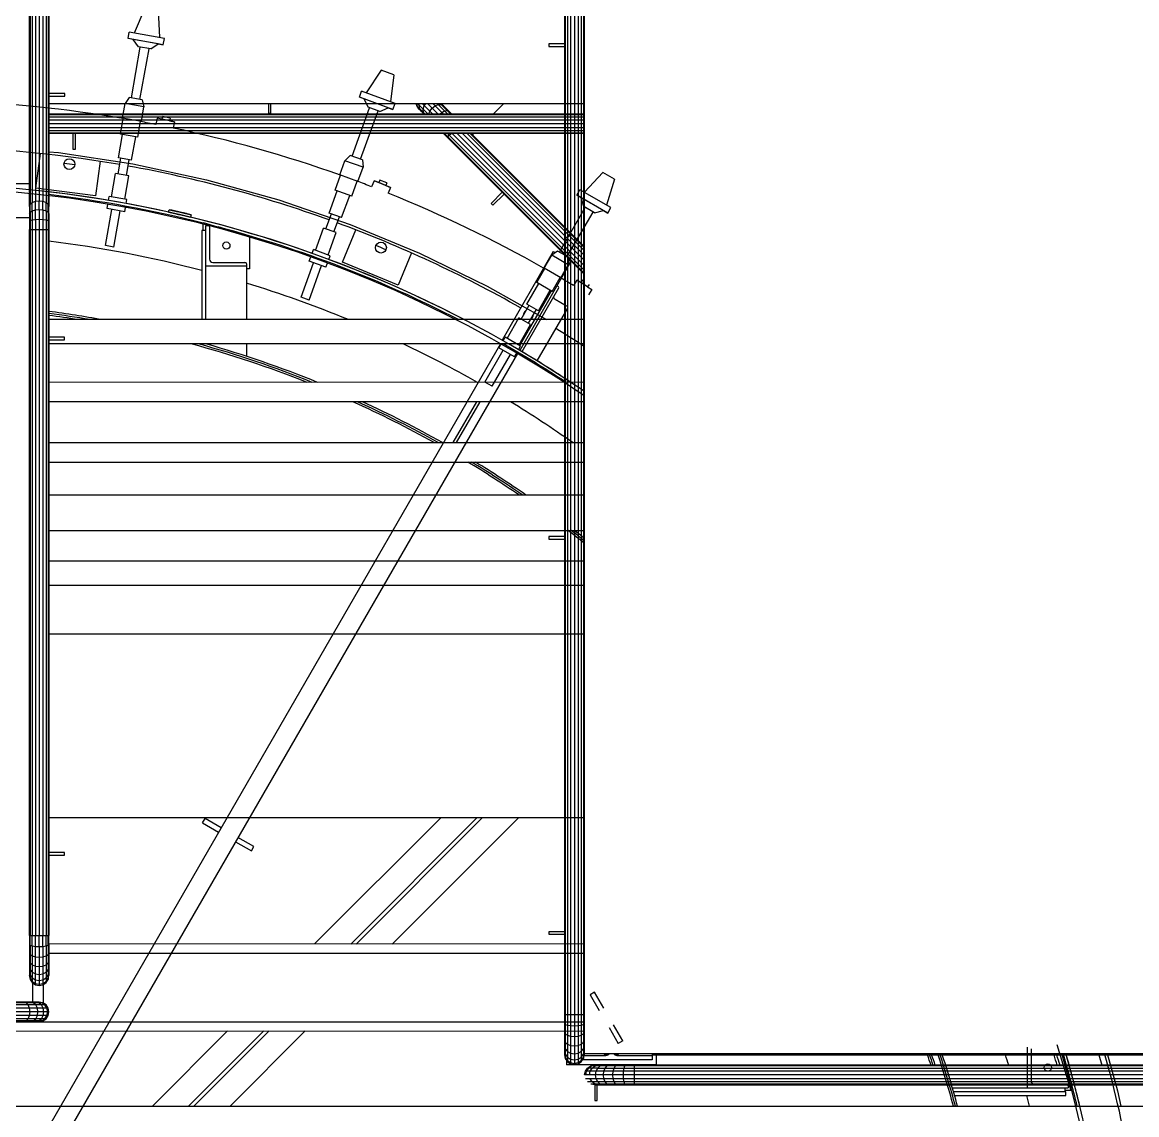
# Model space of a CAD drawing. Header units: metres. Extents: x 0 to 63075, y 0 to 44550.
# Drawn here: x 56912.6 to 57329, y 39121.7 to 39529.9 of the extents above; entities that cross this region are included whole.
import ezdxf

# ---------------------------------------------------------------- set-up
doc = ezdxf.new("R2010")
doc.units = ezdxf.units.M
doc.header["$LTSCALE"] = 75
for name, color, linetype in [('GSB', 7, 'Continuous'), ('ML6', 1, 'Continuous'), ('SDM', 7, 'Continuous'), ('SL1', 8, 'Continuous')]:
    doc.layers.add(name, color=color, linetype=linetype)
doc.styles.add('ROMANS', font='ROMANS.SHX')
doc.dimstyles.new('75___1-75', dxfattribs={"dimscale": 75, "dimtxt": 2.5, "dimasz": 2, "dimexe": 1.5, "dimexo": 1, "dimgap": 0.5, "dimtad": 1, "dimdec": 0, "dimzin": 12, "dimtxsty": 'ROMANS', "dimcen": 0, "dimclrd": 256, "dimclre": 256, "dimclrt": 3, "dimazin": 3, "dimtfac": 1, "dimtdec": 0, "dimtmove": 0, "dimatfit": 0, "dimfxl": 1, "dimlwd": -1, "dimlwe": -1, "dimarcsym": 0})

# ---------------------------------------------------------------- blocks, each defined once
blk = doc.blocks.new('A$C6bae614f')
at = {"layer": 'SL1'}
for p, q in [((394503.9, 40469.2), (394503.7, 35488.4)), ((394503.9, 40469.2), (394503.7, 35488.4)), ((394505.7, 40469.2), (394505.6, 35476.7)), ((394505.7, 40469.2), (394505.6, 35476.7)), ((394511, 40469.2), (394510.9, 35468.8)), ((394511, 40469.2), (394510.9, 35468.8)), ((394518.9, 40469.2), (394518.8, 35463.5)), ((394518.9, 40469.2), (394518.8, 35463.5)), ((394528.3, 40469.2), (394528.1, 35461.7)), ((394528.3, 40469.2), (394528.1, 35461.7)), ((394537.6, 40469.2), (394537.5, 35463.5)), ((394537.6, 40469.2), (394537.5, 35463.5)), ((394545.5, 40469.2), (394545.4, 35468.8)), ((394545.5, 40469.2), (394545.4, 35468.8)), ((394550.8, 40469.2), (394550.7, 35476.7)), ((394550.8, 40469.2), (394550.7, 35476.7)), ((394552.7, 40469.2), (394552.5, 35488.6)), ((394552.7, 40469.2), (394552.5, 35488.6)), ((393171.9, 37597.2), (393171.9, 39913.7)), ((393173.8, 39919), (393173.8, 37602.6)), ((393179.1, 39923.5), (393179.1, 37607.1)), ((393187, 39926.6), (393187, 37610.1)), ((393196.3, 39927.6), (393196.3, 37611.2)), ((393205.7, 39926.6), (393205.7, 37610.1)), ((393213.6, 39923.5), (393213.6, 37607.1)), ((393218.9, 39919), (393218.9, 37602.6)), ((393220.7, 39913.7), (393220.7, 37597.2)), ((393459.2, 38090.6), (393432.7, 38028.4)), ((393492.3, 38084.8), (393495.8, 38017.2)), ((393417.7, 38014.9), (393420.5, 38030.5)), ((393508, 38015.1), (393420.5, 38030.5)), ((393505.3, 37999.5), (393417.7, 38014.9)), ((393430.2, 38012.7), (393417.7, 38014.9)), ((393492.8, 38001.6), (393430.2, 38012.7)), ((393443.4, 37994.2), (393430.2, 38012.7)), ((393474, 37988.8), (393443.4, 37994.2)), ((393474, 37988.8), (393492.8, 38001.6)), ((393492.8, 38001.6), (393505.3, 37999.5)), ((393505.3, 37999.5), (393508, 38015.1)), ((394464.7, 38001.7), (394464.7, 37995.3)), ((394503.8, 38001.7), (394464.7, 38001.7)), ((394464.7, 38001.7), (394464.7, 37995.3)), ((394503.8, 38001.7), (394464.7, 38001.7)), ((394464.7, 37995.3), (394503.8, 37995.3)), ((394464.7, 37995.3), (394503.8, 37995.3)), ((393426, 37867.2), (393447.4, 37993.5)), ((393447, 37863.4), (393470.1, 37989.5)), ((394047, 37936.1), (394010.1, 37879.4)), ((394078.6, 37924.6), (394047, 37936.1)), ((394078.6, 37924.6), (394070.4, 37857.5)), ((393993.1, 37868.8), (393998.5, 37883.6)), ((394082, 37853.2), (393998.5, 37883.6)), ((393259.8, 37877.8), (393220.7, 37877.8)), ((393220.7, 37871.4), (393259.8, 37871.4)), ((393220.7, 37871.4), (393259.8, 37871.4)), ((393259.8, 37871.4), (393259.8, 37877.8)), ((393420.4, 37868.1), (393410.1, 37853.1)), ((393452.6, 37862.5), (393420.4, 37868.1)), ((393452.6, 37862.5), (393457.1, 37844.8)), ((394076.6, 37838.4), (393993.1, 37868.8)), ((394005, 37864.4), (393993.1, 37868.8)), ((394064.7, 37842.6), (394005, 37864.4)), ((394014.8, 37843.9), (394005, 37864.4)), ((393220.7, 37853.1), (394552.5, 37853.1)), ((393220.7, 37827.5), (394552.5, 37827.5)), ((393403.6, 37816.4), (393410.1, 37853.1)), ((393457.1, 37844.8), (393410.1, 37853.1)), ((393450.6, 37808.1), (393457.1, 37844.8)), ((393766.7, 37853.1), (393766.7, 37829.1)), ((393766.7, 37829.1), (393773, 37829.1)), ((393773, 37829.1), (393773, 37853.1)), ((393975.5, 37721.8), (394018.6, 37842.5)), ((393995.6, 37714.5), (394040.3, 37834.6)), ((394044, 37833.2), (394014.8, 37843.9)), ((394044, 37833.2), (394064.7, 37842.6)), ((394064.7, 37842.6), (394076.6, 37838.4)), ((394076.6, 37838.4), (394082, 37853.2)), ((394135.8, 37847.9), (394134.8, 37853.1)), ((394141.1, 37840), (394135.8, 37847.9)), ((394137.7, 37846), (394135.8, 37847.9)), ((394137.7, 37846), (394136.4, 37853.1)), ((394142.9, 37838.2), (394137.7, 37846)), ((394137.7, 37846), (394143.5, 37840.2)), ((394138.1, 37853.1), (394163.7, 37827.5)), ((394141.1, 37840), (394142.9, 37838.2)), ((394142.2, 37849), (394143.2, 37853.1)), ((394143.5, 37840.2), (394142.2, 37849)), ((394142.9, 37838.2), (394148.1, 37833)), ((394148.1, 37833), (394143.5, 37840.2)), ((394143.5, 37840.2), (394152.7, 37831)), ((394148.1, 37833), (394153.6, 37827.5)), ((394168.4, 37834), (394149.3, 37853.1)), ((394152, 37839.1), (394154.7, 37847.7)), ((394152.7, 37831), (394152, 37839.1)), ((394152.7, 37831), (394156.2, 37827.5)), ((394154.8, 37827.5), (394152.7, 37831)), ((394154.7, 37847.7), (394158.7, 37853.1)), ((394162.5, 37853.1), (394188.1, 37827.5)), ((394165.8, 37827.5), (394168.4, 37834)), ((394168.4, 37834), (394174.2, 37841.4)), ((394174.9, 37827.5), (394168.4, 37834)), ((394174.2, 37841.4), (394181.6, 37847.2)), ((394175.7, 37853.1), (394181.6, 37847.2)), ((394181.6, 37847.2), (394189.6, 37850.4)), ((394181.6, 37847.2), (394198.1, 37830.7)), ((394186.9, 37853.1), (394189.6, 37850.4)), ((394189.6, 37850.4), (394196.8, 37850.7)), ((394189.6, 37850.4), (394212.5, 37827.5)), ((394194.2, 37827.5), (394198.1, 37830.7)), ((394194.4, 37853.1), (394220, 37827.5)), ((394196.8, 37850.7), (394202.2, 37847.9)), ((394197, 37853.1), (394215.6, 37834.5)), ((394198.1, 37830.7), (394205.3, 37834.7)), ((394198.1, 37830.7), (394201.3, 37827.5)), ((394205.3, 37834.7), (394211.5, 37836)), ((394211.5, 37836), (394215.6, 37834.5)), ((394215.6, 37834.5), (394222.6, 37827.5)), ((394352.5, 37853.1), (394326.9, 37827.5)), ((393220.7, 37825.7), (394552.5, 37825.6)), ((393220.7, 37820.4), (394552.5, 37820.3)), ((393220.7, 37812.5), (394552.5, 37812.4)), ((393220.7, 37803.1), (394552.5, 37803.1)), ((393398.5, 37776.7), (393405.4, 37816.1)), ((393450.6, 37808.1), (393403.6, 37816.4)), ((393441.9, 37769), (393448.8, 37808.4)), ((393490, 37816.6), (393486.5, 37801)), ((393532.7, 37807.4), (393490, 37816.6)), ((393502, 37814), (393490, 37816.6)), ((393503.6, 37820.8), (393502, 37814)), ((393520.6, 37810), (393502, 37814)), ((393522.1, 37816.8), (393503.6, 37820.8)), ((393522.1, 37816.8), (393520.6, 37810)), ((393520.6, 37810), (393532.7, 37807.4)), ((393532.7, 37807.4), (393529.5, 37792.3)), ((393220.7, 37793.8), (394552.5, 37793.7)), ((393220.7, 37785.9), (394552.5, 37785.8)), ((393220.7, 37780.6), (394552.5, 37780.5)), ((394552.5, 37778.7), (393220.7, 37778.7)), ((393280.3, 37778.7), (393280.3, 37739.6)), ((393286.7, 37739.6), (393286.7, 37778.7)), ((393393.6, 37718.1), (393403.7, 37775.8)), ((393441.9, 37769), (393398.5, 37776.7)), ((394202.4, 37778.7), (394552.5, 37428.5)), ((394205, 37778.7), (394552.5, 37431.2)), ((394212.5, 37778.7), (394552.5, 37438.6)), ((394213.1, 37770.6), (394216.9, 37774.3)), ((394216.9, 37774.3), (394221.2, 37778.7)), ((394223.7, 37778.7), (394552.5, 37449.8)), ((394236.9, 37778.7), (394552.5, 37463)), ((394250.1, 37778.7), (394552.5, 37476.2)), ((394261.3, 37778.7), (394552.5, 37487.4)), ((394268.8, 37778.7), (394552.5, 37494.9)), ((394271.4, 37778.7), (394552.5, 37497.5)), ((394278.1, 37778.7), (394274.8, 37775.3)), ((393426.5, 37712.3), (393436.6, 37770)), ((394211.8, 37769.3), (394213.1, 37770.6)), ((393188, 37642.7), (393199.4, 37728.9)), ((393220.7, 37733.2), (393244.7, 37731)), ((393244.7, 37731), (393429.8, 37702.9)), ((393280.3, 37739.6), (393286.7, 37739.6)), ((393392.7, 37677.9), (393399.5, 37717)), ((393426.5, 37712.3), (393393.6, 37718.1)), ((393970.2, 37723.7), (393957.4, 37710.7)), ((394000.9, 37712.6), (393970.2, 37723.7)), ((393348.1, 37709.3), (393336.8, 37623.1)), ((393413.6, 37674.3), (393420.5, 37713.3)), ((393429.8, 37702.9), (393612.8, 37663.6)), ((393944.7, 37675.7), (393957.4, 37710.7)), ((394002.3, 37694.4), (393957.4, 37710.7)), ((393989.6, 37659.4), (394002.3, 37694.4)), ((394000.9, 37712.6), (394002.3, 37694.4)), ((393376.4, 37620.8), (393386.7, 37679)), ((393419.6, 37673.2), (393386.7, 37679)), ((393409.3, 37615), (393419.6, 37673.2)), ((393612.8, 37663.6), (393793.1, 37613.3)), ((393932.8, 37637.5), (393946.5, 37675.1)), ((393989.6, 37659.4), (393944.7, 37675.7)), ((394029.8, 37660.9), (394023.7, 37646.1)), ((394070.3, 37644.4), (394029.8, 37660.9)), ((394041.2, 37656.3), (394029.8, 37660.9)), ((394043.9, 37662.7), (394041.2, 37656.3)), ((394061.4, 37655.6), (394043.9, 37662.7)), ((394599.2, 37681.9), (394553, 37632.4)), ((394628.3, 37665.1), (394599.2, 37681.9)), ((394628.3, 37665.1), (394608.5, 37600.3)), ((393171.9, 37653.7), (393120.2, 37653.7)), ((393336.8, 37623.1), (393188, 37642.7)), ((393917.7, 37580.6), (393937.8, 37635.7)), ((393974.2, 37622.4), (393932.8, 37637.5)), ((393974.2, 37622.4), (393987.8, 37660)), ((394058.9, 37649.1), (394041.2, 37656.3)), ((394061.4, 37655.6), (394058.9, 37649.1)), ((394058.9, 37649.1), (394070.3, 37644.4)), ((394070.3, 37644.4), (394064.5, 37630.1)), ((394534.3, 37624.9), (394542.2, 37638.6)), ((394619.2, 37594.2), (394542.2, 37638.6)), ((393173.8, 37602.6), (393179.1, 37607.1)), ((393179.1, 37607.1), (393187, 37610.1)), ((393179.1, 37586.3), (393179.1, 37607.1)), ((393187, 37610.1), (393196.3, 37611.2)), ((393187, 37588.4), (393187, 37610.1)), ((393196.3, 37589.1), (393196.3, 37611.2)), ((393196.3, 37611.2), (393205.7, 37610.1)), ((393205.7, 37610.1), (393213.6, 37607.1)), ((393205.7, 37588.4), (393205.7, 37610.1)), ((393213.6, 37607.1), (393218.9, 37602.6)), ((393213.6, 37586.3), (393213.6, 37607.1)), ((393369.2, 37611.8), (393370.9, 37621.8)), ((393414.8, 37614), (393370.9, 37621.8)), ((393413, 37604.1), (393414.8, 37614)), ((393793.1, 37613.3), (393970.1, 37552.2)), ((393949.1, 37569.2), (393969.2, 37624.2)), ((394348.7, 37632.3), (394321.1, 37604.7)), ((394325.6, 37600.2), (394353.2, 37627.8)), ((394611.3, 37580.5), (394534.3, 37624.9)), ((394545.3, 37618.5), (394534.3, 37624.9)), ((394600.3, 37586.7), (394545.3, 37618.5)), ((394551.4, 37596.6), (394545.3, 37618.5)), ((393171.9, 37597.2), (393173.8, 37602.6)), ((393171.9, 37597.2), (393171.9, 37579.5)), ((393171.9, 37579.5), (393173.8, 37583.2)), ((393171.9, 37579.5), (393171.9, 37560.2)), ((393173.8, 37583.2), (393173.8, 37602.6)), ((393173.8, 37583.2), (393179.1, 37586.3)), ((393173.8, 37583.2), (393173.8, 37562)), ((393179.1, 37586.3), (393187, 37588.4)), ((393179.1, 37586.3), (393179.1, 37563.6)), ((393187, 37588.4), (393196.3, 37589.1)), ((393187, 37564.7), (393187, 37588.4)), ((393196.3, 37589.1), (393196.3, 37565.1)), ((393196.3, 37589.1), (393205.7, 37588.4)), ((393205.7, 37588.4), (393205.7, 37564.7)), ((393205.7, 37588.4), (393213.6, 37586.3)), ((393213.6, 37586.3), (393218.9, 37583.2)), ((393213.6, 37586.3), (393213.6, 37563.6)), ((393218.9, 37583.2), (393218.9, 37602.6)), ((393218.9, 37602.6), (393220.7, 37597.2)), ((393218.9, 37583.2), (393218.9, 37562)), ((393218.9, 37583.2), (393220.7, 37579.5)), ((393220.7, 37579.5), (393220.7, 37597.2)), ((393220.7, 37579.5), (393220.7, 37560.2)), ((393361.2, 37499.8), (393377.1, 37589.7)), ((393365.6, 37591.7), (393367.5, 37602.5)), ((393409.5, 37584), (393365.6, 37591.7)), ((393382.2, 37496.1), (393398, 37586)), ((393409.5, 37584), (393411.4, 37594.7)), ((393518.3, 37582.8), (393519.7, 37589)), ((393909.9, 37541.2), (393923.4, 37578.5)), ((393949.1, 37569.2), (393917.7, 37580.6)), ((394321.1, 37604.7), (394325.6, 37600.2)), ((394491.5, 37483.2), (394554.8, 37594.6)), ((394510, 37472.5), (394574.9, 37583.1)), ((394578.3, 37581.1), (394551.4, 37596.6)), ((394578.3, 37581.1), (394600.3, 37586.7)), ((394600.3, 37586.7), (394611.3, 37580.5)), ((394611.3, 37580.5), (394619.2, 37594.2)), ((393171.9, 37568.6), (392220.4, 37568.7)), ((393171.9, 37560.2), (393173.8, 37562)), ((393171.9, 37560.2), (393171.9, 37540)), ((393173.8, 37562), (393179.1, 37563.6)), ((393173.8, 37562), (393173.8, 37540)), ((393179.1, 37563.6), (393187, 37564.7)), ((393179.1, 37563.6), (393179.1, 37540)), ((393187, 37564.7), (393196.3, 37565.1)), ((393187, 37564.7), (393187, 37540)), ((393196.3, 37565.1), (393196.3, 37540)), ((393196.3, 37565.1), (393205.7, 37564.7)), ((393205.7, 37564.7), (393205.7, 37540)), ((393205.7, 37564.7), (393213.6, 37563.6)), ((393213.6, 37563.6), (393213.6, 37540)), ((393213.6, 37563.6), (393218.9, 37562)), ((393218.9, 37562), (393220.7, 37560.2)), ((393218.9, 37562), (393218.9, 37540)), ((393220.7, 37560.2), (393220.7, 37540)), ((393574.3, 37576.3), (393572.9, 37570.1)), ((393604.7, 37537), (393604.7, 37557.2)), ((393604.7, 37557.2), (393719.7, 37522.2)), ((393610.7, 37315.4), (393610.7, 37549.8)), ((393610.7, 37549.8), (393616.4, 37549.8)), ((393929.8, 37534), (393943.4, 37571.2)), ((393970.1, 37552.2), (394143, 37480.6)), ((393171.9, 35783.1), (393171.9, 37540)), ((393171.9, 37540), (393173.8, 37540)), ((393173.8, 37540), (393173.7, 35783.1)), ((393173.8, 37540), (393179.1, 37540)), ((393179.1, 37540), (393179, 35783.1)), ((393179.1, 37540), (393187, 37540)), ((393187, 37540), (393186.9, 35783.1)), ((393187, 37540), (393196.3, 37540)), ((393196.3, 37540), (393205.7, 37540)), ((393196.3, 37540), (393196.3, 35783.1)), ((393205.7, 37540), (393205.6, 35783.1)), ((393205.7, 37540), (393213.6, 37540)), ((393213.6, 37540), (393213.5, 35783.1)), ((393213.6, 37540), (393218.9, 37540)), ((393218.9, 37540), (393218.8, 35783.1)), ((393218.9, 37540), (393220.7, 37540)), ((393220.7, 37540), (393220.7, 35783.1)), ((393610.7, 37537), (393601.1, 37537)), ((393601.1, 37537), (393601.1, 37315.4)), ((393620.2, 37546), (393620.2, 37465.6)), ((393719.7, 37522.2), (393719.7, 37442.2)), ((393884, 37487.8), (393904.2, 37543.3)), ((393935.6, 37531.9), (393904.2, 37543.3)), ((393915.3, 37476.4), (393935.6, 37531.9)), ((393950.8, 37458.6), (393984.1, 37538.9)), ((393382.2, 37496.1), (393361.2, 37499.8)), ((393868.3, 37461), (393872, 37471.3)), ((393875.3, 37480.2), (393878.7, 37489.7)), ((393920.6, 37474.5), (393878.7, 37489.7)), ((393917.1, 37465), (393920.6, 37474.5)), ((394122.7, 37481.5), (394089.4, 37401.2)), ((394143, 37480.6), (394311.3, 37398.6)), ((394475.7, 37485.2), (394348.1, 37264.3)), ((394453.2, 37443.2), (394471.8, 37475.4)), ((394486.6, 37486), (394471.8, 37475.4)), ((394513.1, 37451.5), (394471.8, 37475.4)), ((394475.7, 37485.2), (394480, 37482.7)), ((394480, 37482.7), (394481.1, 37482.1)), ((394514.9, 37469.7), (394486.6, 37486)), ((394514.9, 37469.7), (394513.1, 37451.5)), ((393712.3, 37448.2), (393610.7, 37448.2)), ((393628.1, 37457.8), (393708.5, 37457.8)), ((393712.3, 37454), (393712.3, 37315.4)), ((393719.7, 37442.2), (393712.3, 37442.2)), ((393848, 37371.2), (393879.2, 37457.1)), ((393868, 37364), (393899.2, 37449.8)), ((393910.1, 37445.8), (393868.3, 37461)), ((393910.1, 37445.8), (393913.9, 37456.1)), ((394089.4, 37401.2), (393950.8, 37458.6)), ((394519.7, 37459.8), (394392.1, 37238.9)), ((394434.8, 37407.6), (394454.8, 37442.3)), ((394494.5, 37419.3), (394453.2, 37443.2)), ((394494.5, 37419.3), (394513.1, 37451.5)), ((394518.5, 37460.5), (394514.2, 37462.9)), ((394519.7, 37459.8), (394518.5, 37460.5)), ((394472.9, 37385.6), (394492.9, 37420.2)), ((394534.4, 37413.9), (394525.8, 37400.3)), ((394552.5, 37402.4), (394534.4, 37413.9)), ((394544.8, 37407.3), (394534.4, 37413.9)), ((394548.6, 37413.2), (394544.8, 37407.3)), ((394552.5, 37410.7), (394548.6, 37413.2)), ((394311.3, 37398.6), (394458.9, 37315.4)), ((394470.3, 37387.1), (394391.7, 37250.8)), ((394488.8, 37393.7), (394397.6, 37235.6)), ((394410.1, 37354.2), (394439.4, 37405)), ((394472.9, 37385.6), (394434.8, 37407.6)), ((394439, 37337.5), (394468.3, 37388.3)), ((394486.2, 37399.2), (394485.1, 37399.9)), ((394560.9, 37397.1), (394544.8, 37407.3)), ((394564.6, 37403.1), (394560.9, 37397.1)), ((394560.9, 37397.1), (394571.4, 37390.6)), ((394571.4, 37390.6), (394563.2, 37377.5)), ((393868, 37364), (393848, 37371.2)), ((394480.1, 37366.5), (394509, 37349.8)), ((394395.5, 37316.8), (394415.3, 37351.2)), ((394404.2, 37331.9), (394405.2, 37335.4)), ((394405.2, 37335.4), (394406.4, 37335.7)), ((394439, 37337.5), (394410.1, 37354.2)), ((394413.9, 37306.2), (394433.8, 37340.5)), ((394435.7, 37212.7), (394511.6, 37344.2)), ((394552.5, 37315.4), (393220.7, 37315.4)), ((394360.7, 37268.7), (394390.2, 37319.9)), ((394389.6, 37252), (394419.2, 37303.2)), ((394419.2, 37303.2), (394390.2, 37319.9)), ((394422, 37318.3), (394420.7, 37318)), ((394422.8, 37321.3), (394422, 37318.3)), ((394422.9, 37321.8), (394422.8, 37321.3)), ((394344.4, 37255.4), (392999.2, 34925.5)), ((393259.7, 37271.4), (393220.7, 37271.4)), ((393220.7, 37265.1), (393259.7, 37265.1)), ((394552.5, 37255), (393220.7, 37255.1)), ((393259.7, 37265.1), (393259.7, 37271.4)), ((393712.3, 37255.1), (393712.3, 37224.2)), ((394340.6, 37245), (394346.1, 37254.5)), ((394379.2, 37222.8), (394340.6, 37245)), ((394350.8, 37262.7), (394355.9, 37271.4)), ((394394.4, 37249.2), (394355.9, 37271.4)), ((394389.4, 37240.5), (394394.4, 37249.2)), ((394386.3, 37231.3), (393041, 34901.4)), ((394305, 37160.1), (394350.7, 37239.2)), ((394323.5, 37149.5), (394369.1, 37228.6)), ((394379.2, 37222.8), (394384.6, 37232.2)), ((394552.5, 37159.3), (393220.7, 37159.4)), ((394323.5, 37149.5), (394305, 37160.1)), ((394552.5, 37111.1), (393220.7, 37111.1)), ((394226.6, 37009.3), (394285.3, 37111.1)), ((394292.6, 37111.1), (394233.9, 37009.3)), ((393220.7, 37009.4), (394552.5, 37009.3)), ((393220.7, 36961.1), (394552.5, 36961.1)), ((393220.7, 36879.7), (394552.5, 36879.6)), ((393220.7, 36790.8), (394552.5, 36790.7)), ((394464.7, 36775.8), (394464.7, 36769.5)), ((394503.8, 36775.8), (394464.7, 36775.8)), ((394464.7, 36769.5), (394503.8, 36769.4)), ((393220.7, 36715.4), (394552.5, 36715.4)), ((393220.7, 36655.1), (394552.5, 36655)), ((393220.7, 36533.8), (394552.5, 36533.8)), ((393220.7, 36076.6), (394552.5, 36076.6)), ((393603.1, 36063.3), (393609.5, 36074.3)), ((393603.1, 36063.3), (393642.9, 36040.3)), ((393649.2, 36051.3), (393609.5, 36074.3)), ((393881.8, 35761.9), (394196.6, 36076.6)), ((393971.6, 35761.8), (394286.4, 36076.6)), ((394299.8, 36076.6), (393985, 35761.8)), ((394389.6, 36076.6), (394074.9, 35761.8)), ((393730.7, 36004.2), (393691, 36027.2)), ((393684.7, 36016.2), (393724.4, 35993.3)), ((393724.4, 35993.3), (393730.7, 36004.2)), ((393259.7, 35989.5), (393220.7, 35989.5)), ((393220.7, 35983.1), (393259.7, 35983.1)), ((393259.7, 35983.1), (393259.7, 35989.5)), ((393171.9, 35783.1), (393171.9, 35760.9)), ((393171.9, 35783.1), (393173.7, 35783.1)), ((393173.7, 35783.1), (393179, 35783.1)), ((393173.7, 35758.8), (393173.7, 35783.1)), ((393179, 35783.1), (393186.9, 35783.1)), ((393179, 35757), (393179, 35783.1)), ((393186.9, 35783.1), (393196.3, 35783.1)), ((393186.9, 35755.9), (393186.9, 35783.1)), ((393196.3, 35783.1), (393205.6, 35783.1)), ((393196.3, 35755.4), (393196.3, 35783.1)), ((393205.6, 35783.1), (393213.5, 35783.1)), ((393205.6, 35755.9), (393205.6, 35783.1)), ((393213.5, 35783.1), (393218.8, 35783.1)), ((393213.5, 35757), (393213.5, 35783.1)), ((393218.8, 35758.8), (393218.8, 35783.1)), ((393218.8, 35783.1), (393220.7, 35783.1)), ((393220.7, 35760.9), (393220.7, 35783.1)), ((394464.6, 35792.4), (394464.6, 35786.1)), ((394503.7, 35792.4), (394464.6, 35792.4)), ((394464.6, 35786.1), (394503.7, 35786.1)), ((393171.9, 35760.9), (393171.9, 35739.7)), ((393171.9, 35760.9), (393173.7, 35758.8)), ((393173.7, 35758.8), (393173.7, 35735.7)), ((393173.7, 35758.8), (393179, 35757)), ((393179, 35757), (393186.9, 35755.9)), ((393179, 35757), (393179, 35732.2)), ((393186.9, 35730), (393186.9, 35755.9)), ((393186.9, 35755.9), (393196.3, 35755.4)), ((393196.3, 35755.4), (393205.6, 35755.9)), ((393196.3, 35755.4), (393196.3, 35729.1)), ((393205.6, 35755.9), (393213.5, 35757)), ((393205.6, 35755.9), (393205.6, 35730)), ((393213.5, 35757), (393218.8, 35758.8)), ((393213.5, 35757), (393213.5, 35732.2)), ((393218.8, 35758.8), (393220.7, 35760.9)), ((393218.8, 35758.8), (393218.8, 35735.7)), ((394552.5, 35761.8), (393220.7, 35761.9)), ((393220.7, 35760.9), (393220.7, 35739.7)), ((393171.9, 35739.7), (393171.9, 35720.8)), ((393171.9, 35739.7), (393173.7, 35735.7)), ((393171.9, 35720.8), (393173.7, 35715)), ((393171.9, 35720.8), (393171.9, 35704.9)), ((393173.7, 35735.7), (393173.7, 35715)), ((393173.7, 35735.7), (393179, 35732.2)), ((393179, 35732.2), (393179, 35710)), ((393179, 35732.2), (393186.9, 35730)), ((393186.9, 35706.7), (393186.9, 35730)), ((393186.9, 35730), (393196.3, 35729.1)), ((393196.3, 35729.1), (393205.6, 35730)), ((393196.3, 35729.1), (393196.3, 35705.6)), ((393205.6, 35730), (393213.5, 35732.2)), ((393205.6, 35730), (393205.6, 35706.7)), ((393213.5, 35732.2), (393218.8, 35735.7)), ((393213.5, 35732.2), (393213.5, 35710)), ((393218.8, 35735.7), (393220.7, 35739.7)), ((393218.8, 35735.7), (393218.8, 35715)), ((393218.8, 35715), (393220.7, 35720.8)), ((393220.7, 35739.7), (393220.7, 35720.8)), ((393220.7, 35739.1), (394552.5, 35739.1)), ((393220.7, 35720.8), (393220.7, 35704.9)), ((393171.9, 35704.9), (393171.9, 35693)), ((393171.9, 35704.9), (393173.7, 35697.6)), ((393171.9, 35693), (393173.7, 35684.6)), ((393171.9, 35693), (393171.9, 35685.6)), ((393173.7, 35715), (393179, 35710)), ((393173.7, 35715), (393173.7, 35697.6)), ((393173.7, 35697.6), (393173.7, 35684.6)), ((393173.7, 35697.6), (393179, 35691.4)), ((393179, 35710), (393179, 35691.4)), ((393179, 35710), (393186.9, 35706.7)), ((393186.9, 35706.7), (393196.3, 35705.6)), ((393186.9, 35687.3), (393186.9, 35706.7)), ((393196.3, 35705.6), (393205.6, 35706.7)), ((393196.3, 35705.6), (393196.3, 35685.9)), ((393205.6, 35706.7), (393213.5, 35710)), ((393205.6, 35706.7), (393205.6, 35687.3)), ((393213.5, 35710), (393218.8, 35715)), ((393213.5, 35710), (393213.5, 35691.4)), ((393213.5, 35691.4), (393218.8, 35697.6)), ((393218.8, 35715), (393218.8, 35697.6)), ((393218.8, 35697.6), (393220.7, 35704.9)), ((393218.8, 35697.6), (393218.8, 35684.6)), ((393218.8, 35684.6), (393220.7, 35693)), ((393220.7, 35704.9), (393220.7, 35693)), ((393220.7, 35693), (393220.7, 35685.6)), ((393171.9, 35683.4), (393171.8, 35683.1)), ((393171.8, 35683.1), (393171.9, 35683.1)), ((393171.8, 35683.1), (393173.7, 35673.8)), ((393171.9, 35685.6), (393173.7, 35676.5)), ((393171.9, 35685.6), (393171.9, 35683.1)), ((393171.9, 35683.1), (393173.7, 35673.8)), ((393173.7, 35684.6), (393179, 35677.5)), ((393173.7, 35684.6), (393173.7, 35676.5)), ((393173.7, 35676.5), (393179, 35668.8)), ((393173.7, 35676.5), (393173.7, 35673.8)), ((393173.7, 35673.8), (393173.7, 35673.8)), ((393173.7, 35673.8), (393179, 35665.9)), ((393173.7, 35673.8), (393179, 35665.9)), ((393179, 35691.4), (393179, 35677.5)), ((393179, 35691.4), (393186.9, 35687.3)), ((393179, 35677.5), (393179, 35668.8)), ((393179, 35677.5), (393186.9, 35672.7)), ((393179, 35668.8), (393179, 35665.9)), ((393179, 35668.8), (393186.9, 35663.7)), ((393179, 35665.9), (393179, 35665.9)), ((393179, 35665.9), (393186.9, 35660.6)), ((393179, 35665.9), (393186.9, 35660.6)), ((393180.6, 35617.5), (393180.8, 35664.6)), ((393186.9, 35687.3), (393196.3, 35685.9)), ((393186.9, 35672.7), (393186.9, 35687.3)), ((393186.9, 35672.7), (393196.3, 35671)), ((393186.9, 35663.7), (393186.9, 35672.7)), ((393196.3, 35685.9), (393205.6, 35687.3)), ((393196.3, 35685.9), (393196.3, 35671)), ((393196.3, 35671), (393205.6, 35672.7)), ((393196.3, 35671), (393196.3, 35661.8)), ((393205.6, 35687.3), (393213.5, 35691.4)), ((393205.6, 35687.3), (393205.6, 35672.7)), ((393205.6, 35672.7), (393213.5, 35677.5)), ((393205.6, 35672.7), (393205.6, 35663.7)), ((393205.6, 35663.7), (393213.5, 35668.8)), ((393205.6, 35660.6), (393213.5, 35665.9)), ((393213.5, 35691.4), (393213.5, 35677.5)), ((393213.5, 35677.5), (393218.8, 35684.6)), ((393213.5, 35677.5), (393213.5, 35668.8)), ((393213.5, 35668.8), (393218.8, 35676.5)), ((393213.5, 35665.9), (393218.8, 35673.8)), ((393213.5, 35668.8), (393213.5, 35665.9)), ((393218.8, 35676.5), (393220.7, 35685.6)), ((393218.8, 35684.6), (393218.8, 35676.5)), ((393218.8, 35673.8), (393220.7, 35683.1)), ((393218.8, 35676.5), (393218.8, 35673.8)), ((393220.7, 35685.6), (393220.7, 35683.1)), ((393186.9, 35663.7), (393186.9, 35660.6)), ((393186.9, 35663.7), (393196.3, 35661.8)), ((393186.9, 35660.6), (393186.9, 35660.6)), ((393186.9, 35660.6), (393196.2, 35658.7)), ((393186.9, 35660.6), (393196.3, 35658.7)), ((393196.3, 35658.7), (393196.2, 35658.7)), ((393196.3, 35661.8), (393205.6, 35663.7)), ((393196.3, 35661.8), (393196.3, 35658.7)), ((393196.3, 35658.7), (393205.6, 35660.6)), ((393205.6, 35663.7), (393205.6, 35660.6)), ((393206.1, 35660.9), (393206.1, 35615.3)), ((394578.4, 35642.1), (394567.4, 35635.7)), ((394601.3, 35602.3), (394578.4, 35642.1)), ((393213.4, 35610.4), (391001.8, 35610.5)), ((393205.5, 35615.7), (391009.7, 35615.7)), ((393196.2, 35617.5), (391019.1, 35617.6)), ((393164.4, 35615.7), (393158.5, 35617.5)), ((393169.3, 35610.4), (393164.4, 35615.7)), ((393172.6, 35602.5), (393169.3, 35610.4)), ((393181.7, 35615.7), (393174.4, 35617.5)), ((393187.9, 35610.4), (393181.7, 35615.7)), ((393194.7, 35615.7), (393186.3, 35617.5)), ((393192, 35602.5), (393187.9, 35610.4)), ((393202.8, 35615.7), (393193.7, 35617.5)), ((393201.8, 35610.4), (393194.7, 35615.7)), ((393205.5, 35615.7), (393196.2, 35617.5)), ((393206.6, 35602.5), (393201.8, 35610.4)), ((393210.5, 35610.4), (393202.8, 35615.7)), ((393213.4, 35610.4), (393205.5, 35615.7)), ((393215.7, 35602.5), (393210.5, 35610.4)), ((393218.7, 35602.5), (393213.4, 35610.4)), ((394567.4, 35635.7), (394590.3, 35596)), ((393220.6, 35593.1), (390994.7, 35593.2)), ((393218.7, 35602.5), (390996.5, 35602.5)), ((393218.7, 35583.8), (390996.5, 35583.9)), ((393169.3, 35575.9), (393172.6, 35583.8)), ((393173.7, 35593.1), (393172.6, 35602.5)), ((393172.6, 35583.8), (393173.7, 35593.1)), ((393187.9, 35575.9), (393192, 35583.8)), ((393193.4, 35593.1), (393192, 35602.5)), ((393192, 35583.8), (393193.4, 35593.1)), ((393201.8, 35575.9), (393206.6, 35583.8)), ((393208.3, 35593.1), (393206.6, 35602.5)), ((393206.6, 35583.8), (393208.3, 35593.1)), ((393210.5, 35575.9), (393215.7, 35583.8)), ((393213.4, 35575.9), (393218.7, 35583.8)), ((393217.5, 35593.1), (393215.7, 35602.5)), ((393215.7, 35583.8), (393217.5, 35593.1)), ((393220.6, 35593.1), (393218.7, 35602.5)), ((393218.7, 35583.8), (393220.6, 35593.1)), ((394503.7, 35586.1), (394505.6, 35586.1)), ((394505.6, 35586.1), (394510.9, 35586.1)), ((394510.9, 35586.1), (394518.8, 35586.1)), ((394518.8, 35586.1), (394528.1, 35586.1)), ((394528.1, 35586.1), (394537.5, 35586.1)), ((394537.5, 35586.1), (394545.4, 35586.1)), ((394545.4, 35586.1), (394550.7, 35586.1)), ((394550.7, 35586.1), (394552.5, 35586.1)), ((393213.4, 35575.9), (391001.8, 35575.9)), ((393205.5, 35570.6), (391009.7, 35570.7)), ((391019.1, 35568.8), (393196.2, 35568.7)), ((393206.1, 35567.6), (393054.1, 35567.6)), ((393158.5, 35568.7), (393164.4, 35570.6)), ((393164.4, 35570.6), (393169.3, 35575.9)), ((393174.4, 35568.7), (393181.7, 35570.6)), ((393181.7, 35570.6), (393187.9, 35575.9)), ((393186.3, 35568.7), (393194.7, 35570.6)), ((393193.7, 35568.7), (393202.8, 35570.6)), ((393194.7, 35570.6), (393201.8, 35575.9)), ((393196.2, 35568.7), (393205.5, 35570.6)), ((393202.8, 35570.6), (393210.5, 35575.9)), ((393205.5, 35570.6), (393213.4, 35575.9)), ((393206.1, 35571), (393206.1, 35567.6)), ((393206.1, 35568.1), (394552.5, 35568.1)), ((394503.7, 35563.8), (394505.6, 35561.7)), ((394505.6, 35561.7), (394510.9, 35560)), ((394510.9, 35560), (394518.8, 35558.8)), ((394518.8, 35558.8), (394528.1, 35558.4)), ((394528.1, 35558.4), (394537.5, 35558.8)), ((394537.5, 35558.8), (394545.4, 35560)), ((394545.4, 35560), (394550.7, 35561.7)), ((394550.7, 35561.7), (394552.5, 35563.8)), ((394614.5, 35554.2), (394637.4, 35514.5)), ((394648.4, 35520.8), (394625.5, 35560.5)), ((392896.2, 35545.4), (394552.5, 35545.3)), ((393478.2, 35358.3), (393665.3, 35545.4)), ((393568, 35358.3), (393755.1, 35545.4)), ((393768.5, 35545.4), (393581.5, 35358.3)), ((393858.3, 35545.4), (393671.3, 35358.3)), ((394503.7, 35542.7), (394505.6, 35538.6)), ((394505.6, 35538.6), (394510.9, 35535.2)), ((394510.9, 35535.2), (394518.8, 35532.9)), ((394518.8, 35532.9), (394528.1, 35532.1)), ((394528.1, 35532.1), (394537.5, 35532.9)), ((394537.5, 35532.9), (394545.4, 35535.2)), ((394545.4, 35535.2), (394550.7, 35538.6)), ((394550.7, 35538.6), (394552.5, 35542.7)), ((394503.7, 35523.7), (394505.6, 35517.9)), ((394503.7, 35507.9), (394505.6, 35500.6)), ((394505.6, 35517.9), (394510.9, 35513)), ((394505.6, 35500.6), (394510.9, 35494.4)), ((394510.9, 35513), (394518.8, 35509.7)), ((394518.8, 35509.7), (394528.1, 35508.5)), ((394528.1, 35508.5), (394537.5, 35509.7)), ((394537.5, 35509.7), (394545.4, 35513)), ((394545.4, 35513), (394550.7, 35517.9)), ((394545.4, 35494.4), (394550.7, 35500.6)), ((394550.7, 35517.9), (394552.5, 35523.7)), ((394550.7, 35500.6), (394552.5, 35507.9)), ((394648.4, 35520.8), (394637.4, 35514.5)), ((395655.2, 35505.2), (395655.2, 35403.6)), ((395664.7, 35501.4), (395664.7, 35421)), ((395728.9, 35512.2), (395763.9, 35397.2)), ((394503.7, 35496), (394505.6, 35487.6)), ((394503.7, 35488.6), (394505.6, 35479.5)), ((394503.7, 35488.6), (394503.7, 35486.1)), ((394503.7, 35486.1), (394505.6, 35476.7)), ((394505.6, 35487.6), (394510.9, 35480.4)), ((394505.6, 35479.5), (394510.9, 35471.8)), ((394505.6, 35476.7), (394510.9, 35468.8)), ((394508.8, 35471.8), (394508.8, 35461.1)), ((394510.9, 35494.4), (394518.8, 35490.3)), ((394510.9, 35480.4), (394518.8, 35475.7)), ((394510.9, 35471.8), (394518.8, 35466.6)), ((394518.8, 35490.3), (394528.1, 35488.8)), ((394518.8, 35475.7), (394528.1, 35474)), ((394528.1, 35488.8), (394537.5, 35490.3)), ((394528.1, 35474), (394537.5, 35475.7)), ((394537.5, 35490.3), (394545.4, 35494.4)), ((394537.5, 35475.7), (394545.4, 35480.4)), ((394537.5, 35466.6), (394545.4, 35471.8)), ((394545.4, 35480.4), (394550.7, 35487.6)), ((394545.4, 35471.8), (394550.7, 35479.5)), ((394545.4, 35468.8), (394550.7, 35476.7)), ((394721.9, 35473.6), (394548.5, 35473.6)), ((394550.7, 35487.6), (394552.5, 35496)), ((394550.7, 35479.5), (394552.5, 35488.6)), ((394550.7, 35476.7), (394552.5, 35486.1)), ((394550.7, 35479.5), (394550.7, 35476.7)), ((394552.2, 35484.6), (394606.8, 35484.6)), ((394552.5, 35489.6), (398230.5, 35489.5)), ((394552.5, 35488.6), (394552.5, 35486.1)), ((394601.8, 35484.6), (394606.8, 35489.6)), ((394603.3, 35486.1), (394612, 35486.1)), ((394628.7, 35486.1), (394637.5, 35486.1)), ((394634, 35489.6), (394639, 35484.6)), ((394634, 35489.6), (394639, 35484.6)), ((394634, 35484.6), (394721.9, 35484.6)), ((394721.9, 35489.6), (394721.9, 35484.6)), ((394721.9, 35486.1), (398231.1, 35486)), ((394721.9, 35484.6), (394721.9, 35473.6)), ((394731.8, 35486.1), (394731.8, 35461.1)), ((395833.4, 35486), (395840.5, 35460.4)), ((395854, 35489.6), (395880, 35396.2)), ((394731.8, 35461.1), (394508.8, 35461.1)), ((394510.9, 35468.8), (394518.8, 35463.5)), ((394518.8, 35466.6), (394528.1, 35464.8)), ((394518.8, 35463.5), (394528.1, 35461.7)), ((394528.1, 35464.8), (394537.5, 35466.6)), ((394528.1, 35461.7), (394537.5, 35463.5)), ((394537.5, 35463.5), (394545.4, 35468.8)), ((394553.7, 35436.1), (394555.6, 35445.4)), ((394555.6, 35445.4), (394560.9, 35453.3)), ((398238.3, 35445.3), (394555.6, 35445.4)), ((394556.8, 35436.1), (394558.6, 35445.4)), ((394558.6, 35445.4), (394563.8, 35453.3)), ((394560.9, 35453.3), (394568.8, 35458.6)), ((394586.4, 35453.3), (394560.9, 35453.3)), ((394571.5, 35458.6), (394563.8, 35453.3)), ((394566, 35436.1), (394567.7, 35445.4)), ((394567.7, 35445.4), (394572.5, 35453.3)), ((394568.8, 35458.6), (394578.1, 35460.5)), ((398235.9, 35458.5), (394568.8, 35458.6)), ((394571.5, 35458.6), (394580.6, 35460.5)), ((394572.5, 35453.3), (394579.6, 35458.6)), ((394579.6, 35458.6), (394588, 35460.5)), ((398235.6, 35460.4), (394580.6, 35460.5)), ((394580.9, 35436.1), (394582.3, 35445.4)), ((394582.3, 35445.4), (394586.4, 35453.3)), ((394586.4, 35453.3), (394592.6, 35458.6)), ((394586.4, 35453.3), (394605, 35453.3)), ((394592.6, 35458.6), (394599.9, 35460.5)), ((394600.6, 35436.1), (394601.7, 35445.4)), ((394601.7, 35445.4), (394605, 35453.3)), ((394605, 35453.3), (394609.9, 35458.6)), ((394605, 35453.3), (398236.9, 35453.2)), ((394609.9, 35458.6), (394615.8, 35460.5)), ((394624.1, 35436.1), (394624.9, 35445.4)), ((394624.9, 35445.4), (394627.2, 35453.3)), ((394627.2, 35453.3), (394630.7, 35458.6)), ((394630.7, 35458.6), (394634.7, 35460.5)), ((394650.4, 35436.1), (394650.8, 35445.4)), ((394650.8, 35445.4), (394652, 35453.3)), ((394652, 35453.3), (394653.8, 35458.6)), ((394653.8, 35458.6), (394655.9, 35460.5)), ((394678.1, 35458.6), (394678.1, 35460.5)), ((394678.1, 35453.3), (394678.1, 35458.6)), ((394678.1, 35445.4), (394678.1, 35453.3)), ((394678.1, 35436.1), (394678.1, 35445.4)), ((398239.9, 35436), (394553.7, 35436.1)), ((398241.5, 35426.6), (394555.6, 35426.7)), ((398242.9, 35418.7), (394560.9, 35418.8)), ((394572.5, 35418.8), (394567.7, 35426.7)), ((394579.6, 35413.5), (394572.5, 35418.8)), ((394582.3, 35426.7), (394580.9, 35436.1)), ((394586.4, 35418.8), (394582.3, 35426.7)), ((394592.6, 35413.5), (394586.4, 35418.8)), ((394601.7, 35426.7), (394600.6, 35436.1)), ((394605, 35418.8), (394601.7, 35426.7)), ((394609.9, 35413.5), (394605, 35418.8)), ((394624.9, 35426.7), (394624.1, 35436.1)), ((394627.2, 35418.8), (394624.9, 35426.7)), ((394630.7, 35413.5), (394627.2, 35418.8)), ((394650.8, 35426.7), (394650.4, 35436.1)), ((394652, 35418.8), (394650.8, 35426.7)), ((394653.8, 35413.5), (394652, 35418.8)), ((394678.1, 35426.7), (394678.1, 35436.1)), ((394678.1, 35418.8), (394678.1, 35426.7)), ((394678.1, 35413.5), (394678.1, 35418.8)), ((394578.1, 35411.7), (394568.8, 35413.5)), ((398243.8, 35413.4), (394568.8, 35413.5)), ((394580.6, 35411.7), (394571.5, 35413.5)), ((394578.8, 35411.7), (394578.8, 35372.6)), ((394578.8, 35411.7), (398244.2, 35411.6)), ((394588, 35411.7), (394579.6, 35413.5)), ((394585.2, 35372.6), (394585.2, 35411.7)), ((394599.9, 35411.7), (394592.6, 35413.5)), ((394615.8, 35411.7), (394609.9, 35413.5)), ((394634.7, 35411.7), (394630.7, 35413.5)), ((394655.9, 35411.7), (394653.8, 35413.5)), ((394678.1, 35411.7), (394678.1, 35413.5)), ((395469, 35403.6), (395756.8, 35403.6)), ((395751, 35394), (395471.8, 35394.1)), ((395672.6, 35413.1), (395753, 35413.1)), ((395748.6, 35403.6), (395748.6, 35394)), ((395763.9, 35397.2), (395748.6, 35397.2)), ((395751, 35384.5), (395751, 35394)), ((395756.8, 35409.3), (395756.8, 35403.6)), ((395880, 35396.2), (395888.2, 35358.2)), ((394578.8, 35372.6), (394585.2, 35372.6)), ((395474.5, 35384.5), (395751, 35384.5)), ((387916.2, 35358.5), (407404.6, 35357.8))]:
    blk.add_line(p, q, dxfattribs=at)
for centre, radius in [((393271.5, 37702.3), 13.5), ((393662.2, 37499.7), 9), ((394046.9, 37494.5), 13.5), ((395706.4, 35454.7), 9)]:
    blk.add_circle(centre, radius, dxfattribs=at)
for centre, radius, start, end in [((392870.1, 34653.6), 3207.1, 80.3916, 88.1351), ((392870.1, 34653.6), 3207.1, 78.918, 79.6047), ((392870.1, 34653.6), 3207.1, 70.3916, 78.1351), ((392870.1, 34653.6), 3092.8, 80.1952, 89.801), ((392870.1, 34653.6), 3075, 82.2466, 82.7497), ((392870.1, 34653.6), 3092.8, 70.1952, 79.801), ((392870.1, 34653.6), 3000, 55.8878, 16.1796), ((392870.1, 34653.6), 2990.5, 55.7644, 16.2324), ((392870.1, 34653.6), 3000, 62.5289, 83.2876), ((392870.1, 34653.6), 3207.1, 68.918, 69.6047), ((392870.1, 34653.6), 2993.5, 75.7946, 83.273), ((392870.1, 34653.6), 3207.1, 60.4519, 68.1351), ((392870.1, 34653.6), 3006.4, 76.4513, 77.5233), ((393616.4, 37546), 3.81, 359.9981, 89.9981), ((392870.1, 34653.6), 3092.8, 60.4687, 69.801), ((392870.1, 34653.6), 2993.5, 62.7691, 75.0634), ((392870.1, 34653.6), 2878.5, 75.287, 83.0029), ((392870.1, 34653.6), 3075, 67.2466, 67.7497), ((393628.1, 37465.6), 7.87, 179.9981, 269.9981), ((393708.5, 37454), 3.81, 359.9981, 89.9981), ((392870.1, 34653.6), 3207.1, 58.918, 59.5444), ((392870.1, 34653.6), 2878.5, 67.6227, 72.9874), ((392870.1, 34653.6), 2705, 79.7411, 82.5518), ((392870.1, 34653.6), 2700, 80.3456, 82.5379), ((394413.6, 37326.9), 12.4, 119.1852, 180.953), ((394413.6, 37326.9), 10.8, 140.8268, 148.7154), ((392870.1, 34653.6), 2695.2, 80.9599, 82.5247), ((394413.6, 37326.9), 12.4, 299.0425, 0.8118), ((394413.6, 37326.9), 10.8, 320.6823, 328.7154), ((392870.1, 34653.6), 3092.8, 57.0451, 58.5864), ((392870.1, 34653.6), 2695.2, 68.385, 74.8387), ((392870.1, 34653.6), 2700, 68.1314, 74.4702), ((392870.1, 34653.6), 2705, 67.8688, 74.0932), ((392870.1, 34653.6), 2878.5, 60.5153, 64.6539), ((392870.1, 34653.6), 2993.5, 56.8292, 60.3446), ((392870.1, 34653.6), 3000, 56.6398, 60.1273), ((392870.1, 34653.6), 2695.2, 60.9295, 65.7515), ((392870.1, 34653.6), 2700, 60.7483, 65.5282), ((392870.1, 34653.6), 2705, 60.5596, 65.2963), ((392870.1, 34653.6), 2878.5, 54.9223, 58.6186), ((392870.1, 34653.6), 2695.2, 55.6804, 58.8832), ((392870.1, 34653.6), 2700, 55.5327, 58.7163), ((392870.1, 34653.6), 2705, 55.3786, 58.5422), ((392870.1, 34653.6), 2695.2, 51.3744, 52.4592), ((392870.1, 34653.6), 2700, 51.4551, 52.328), ((392870.1, 34653.6), 2705, 51.5395, 52.1909), ((394606.7, 35494.6), 10, 269.9981, 301.7864), ((394606.8, 35494.6), 10, 269.9981, 329.9981), ((394634, 35494.6), 10, 209.9981, 269.9981), ((392870.3, 34575.1), 2695.2, 19.1762, 19.7534), ((392870.3, 34575.1), 2700, 19.1411, 19.7171), ((392870.3, 34575.1), 2705, 19.1043, 19.6791), ((392870.1, 34653.6), 2695.2, 15.1546, 18.0687), ((392870.1, 34653.6), 2700, 15.1272, 18.0357), ((392870.1, 34653.6), 2705, 15.0986, 18.0012), ((392870.3, 34575.1), 2878.5, 17.9122, 18.4486), ((392870.3, 34575.1), 2993.5, 17.2021, 17.7157), ((392870.3, 34575.1), 3000, 17.1637, 17.6761), ((392870.1, 34653.6), 2993.5, 13.6136, 16.2157), ((392870.1, 34653.6), 3000, 13.5836, 16.1796), ((392870.1, 34653.6), 3092.8, 10.1952, 15.6811), ((395672.6, 35421), 7.87, 179.9981, 269.9981), ((395753, 35409.3), 3.81, 359.9981, 89.9981), ((392870.1, 34653.6), 2878.5, 14.1687, 14.7092)]:
    blk.add_arc(centre, radius, start, end, dxfattribs=at)
for centre, major_axis in [((394484.5, 37396.2), (4.33, -2.5)), ((394482.2, 37370.2), (-5.2, 3)), ((394507.3, 37346.7), (4.33, -2.5))]:
    blk.add_ellipse(centre, major_axis=major_axis, ratio=0.707107, start_param=0, end_param=1.570796, dxfattribs=at)
for points, knots in [([(393573, 37570.1), (393567.8, 37571.4), (393562.5, 37572.6), (393557.3, 37573.9), (393553.4, 37574.8), (393549.5, 37575.7), (393545.7, 37576.6), (393536.7, 37578.7), (393527.4, 37580.8), (393518.2, 37582.8)], [0, 0, 0, 0, 0.284847, 0.284847, 0.284847, 0.498754, 0.498754, 0.498754, 1, 1, 1, 1]), ([(393518.3, 37582.8), (393523.5, 37581.6), (393528.8, 37580.4), (393534, 37579.2), (393537.9, 37578.4), (393541.8, 37577.5), (393545.7, 37576.6), (393554.6, 37574.5), (393563.9, 37572.3), (393573.1, 37570.1)], [0, 0, 0, 0, 0.284852, 0.284852, 0.284852, 0.498737, 0.498737, 0.498737, 1, 1, 1, 1]), ([(393574.4, 37576.3), (393569.2, 37577.6), (393563.9, 37578.8), (393558.7, 37580.1), (393554.8, 37581), (393550.9, 37581.9), (393547.1, 37582.8), (393538.1, 37584.9), (393528.8, 37587), (393519.6, 37589)], [0, 0, 0, 0, 0.284848, 0.284848, 0.284848, 0.498754, 0.498754, 0.498754, 1, 1, 1, 1]), ([(393519.7, 37589), (393524.9, 37587.8), (393530.2, 37586.6), (393535.4, 37585.4), (393539.4, 37584.5), (393543.2, 37583.7), (393547.1, 37582.8), (393556.1, 37580.7), (393565.3, 37578.5), (393574.5, 37576.3)], [0, 0, 0, 0, 0.284856, 0.284856, 0.284856, 0.498737, 0.498737, 0.498737, 1, 1, 1, 1])]:
    blk.add_open_spline(points, degree=3, knots=knots, dxfattribs=at)
blk = doc.blocks.new('zw$15D4')
at = {"layer": 'ML6', "xscale": 0.2502808837766805, "yscale": 0.2502808837766805, "zscale": 0.2502808837766805}
blk.add_blockref('A$C6bae614f', (-85544.74, -3177.34), dxfattribs=at)

msp = doc.modelspace()

# ---------------------------------------------------------------- block references
at = {"layer": 'GSB', "xscale": 0.6000000000000068, "yscale": 0.6000000000000068, "zscale": 0.6000000000000068}
msp.add_blockref('zw$15D4', (49200, 35721.63), dxfattribs=at)

# ---------------------------------------------------------------- leaders
at = {"layer": 'SDM'}
msp.add_leader([(52766.71, 37891.88), (59453.13, 42438.72), (62243.43, 42438.72)], dimstyle='75___1-75', override={"dimtad": 0}, dxfattribs=at)

doc.saveas('drawing.dxf')
